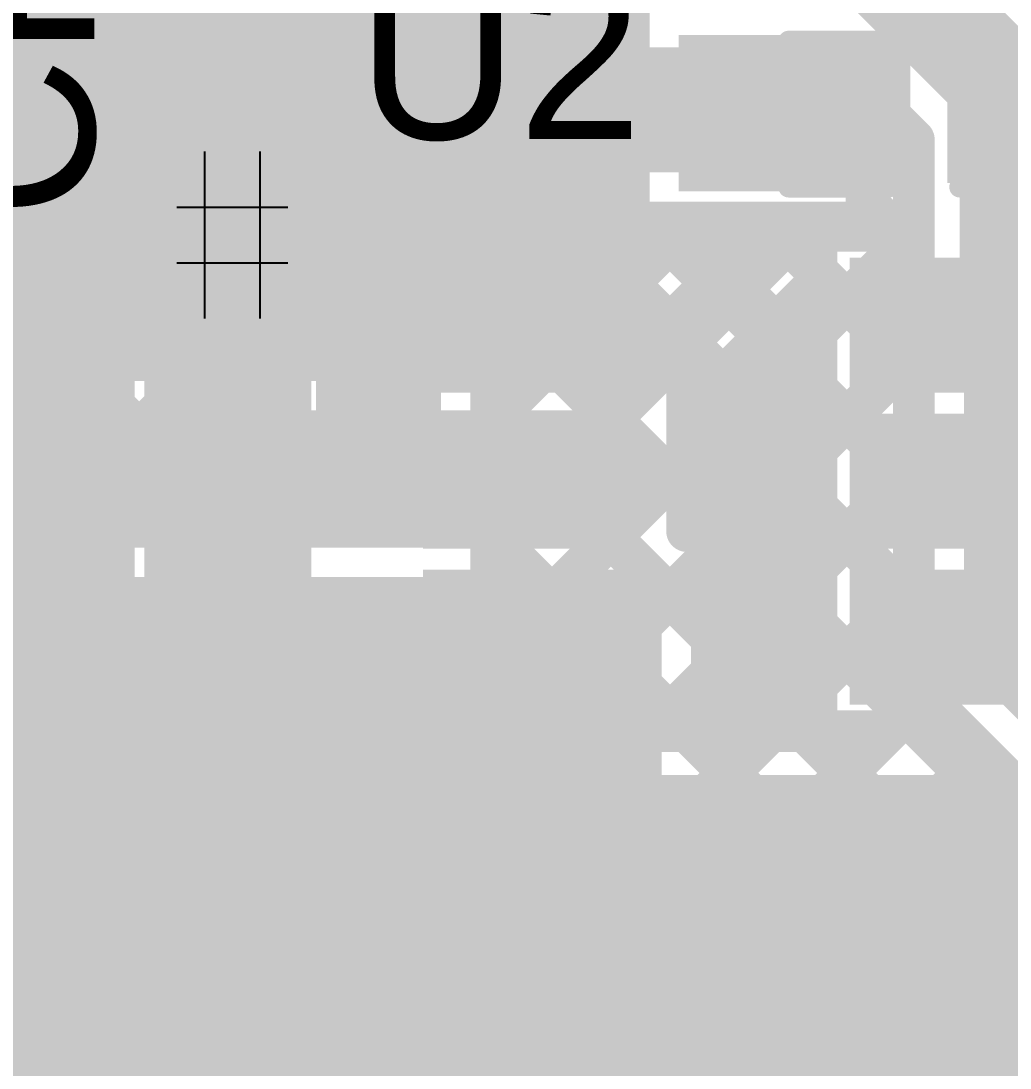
# Model space of a CAD drawing. Header units: millimetres. Extents: x 0.79 to 4.38, y 0.99 to 3.94.
# Drawn here: x 3.9173 to 4.1545, y 1.2727 to 1.5238 of the extents above; entities that cross this region are included whole.
import ezdxf

# ---------------------------------------------------------------- set-up
doc = ezdxf.new("R2010")
doc.units = ezdxf.units.MM
doc.header["$MEASUREMENT"] = 0
for name, color, linetype in [('BottomLayer', 5, 'Continuous'), ('MultiLayer', 9, 'Continuous'), ('TopLayer', 1, 'Continuous'), ('TopOverlay', 2, 'Continuous'), ('TopPaste', 8, 'Continuous'), ('TopSolder', 216, 'Continuous'), ('ViaHoleLayer', 16, 'Continuous')]:
    doc.layers.add(name, color=color, linetype=linetype)

# ---------------------------------------------------------------- blocks, each defined once
blk = doc.blocks.new('C__0402_55')
at = {"layer": 'TopLayer'}
for points in [[(-0.0095, -0.0125), (-0.0095, 0.0125), (-0.0275, -0.0125), (-0.0275, 0.0125)], [(0.0275, -0.0125), (0.0275, 0.0125), (0.0095, -0.0125), (0.0095, 0.0125)]]:
    blk.add_solid(points, dxfattribs=at)
at = {"layer": 'TopOverlay', "const_width": 0.005}
for points in [[(-0.0325, 0.0175), (-0.0325, -0.0175)], [(-0.0085, 0.0175), (-0.0325, 0.0175)], [(0.0325, 0.0175), (0.0085, 0.0175)], [(0.0325, 0.0175), (0.0325, -0.0175)], [(-0.0085, -0.0175), (-0.0325, -0.0175)], [(0.0325, -0.0175), (0.0085, -0.0175)]]:
    blk.add_lwpolyline(points, dxfattribs=at)
at = {"layer": 'TopOverlay', "const_width": 0.0025}
for points in [[(-0.03375, 0.0175, 1), (-0.03125, 0.0175, 1)], [(-0.03375, 0.0175, 1), (-0.03125, 0.0175, 1)], [(-0.00975, 0.0175, 1), (-0.00725, 0.0175, 1)], [(0.00725, 0.0175, 1), (0.00975, 0.0175, 1)], [(0.03125, 0.0175, 1), (0.03375, 0.0175, 1)], [(0.03125, 0.0175, 1), (0.03375, 0.0175, 1)], [(-0.03375, -0.0175, 1), (-0.03125, -0.0175, 1)], [(-0.03375, -0.0175, 1), (-0.03125, -0.0175, 1)], [(-0.00975, -0.0175, 1), (-0.00725, -0.0175, 1)], [(0.00725, -0.0175, 1), (0.00975, -0.0175, 1)], [(0.03125, -0.0175, 1), (0.03375, -0.0175, 1)], [(0.03125, -0.0175, 1), (0.03375, -0.0175, 1)]]:
    blk.add_lwpolyline(points, format="xyb", close=True, dxfattribs=at)
at = {"layer": 'TopPaste'}
for points in [[(-0.0095, -0.0125), (-0.0095, 0.0125), (-0.0275, -0.0125), (-0.0275, 0.0125)], [(0.0275, -0.0125), (0.0275, 0.0125), (0.0095, -0.0125), (0.0095, 0.0125)]]:
    blk.add_solid(points, dxfattribs=at)
at = {"layer": 'TopSolder'}
for points in [[(-0.0055, -0.0165), (-0.0055, 0.0165), (-0.0315, -0.0165), (-0.0315, 0.0165)], [(0.0315, -0.0165), (0.0315, 0.0165), (0.0055, -0.0165), (0.0055, 0.0165)]]:
    blk.add_solid(points, dxfattribs=at)
blk = doc.blocks.new('C__0402_56')
at = {"layer": 'TopLayer'}
for points in [[(-0.0095, -0.0125), (-0.0095, 0.0125), (-0.0275, -0.0125), (-0.0275, 0.0125)], [(0.0275, -0.0125), (0.0275, 0.0125), (0.0095, -0.0125), (0.0095, 0.0125)]]:
    blk.add_solid(points, dxfattribs=at)
at = {"layer": 'TopOverlay', "const_width": 0.005}
for points in [[(-0.0325, 0.0175), (-0.0325, -0.0175)], [(-0.0325, 0.0175), (-0.0085, 0.0175)], [(0.0085, 0.0175), (0.0325, 0.0175)], [(0.0325, 0.0175), (0.0325, -0.0175)], [(-0.0325, -0.0175), (-0.0085, -0.0175)], [(0.0085, -0.0175), (0.0325, -0.0175)]]:
    blk.add_lwpolyline(points, dxfattribs=at)
at = {"layer": 'TopOverlay', "const_width": 0.0025}
for points in [[(-0.03375, 0.0175, 1), (-0.03125, 0.0175, 1)], [(-0.03375, 0.0175, 1), (-0.03125, 0.0175, 1)], [(-0.00975, 0.0175, 1), (-0.00725, 0.0175, 1)], [(0.00725, 0.0175, 1), (0.00975, 0.0175, 1)], [(0.03125, 0.0175, 1), (0.03375, 0.0175, 1)], [(0.03125, 0.0175, 1), (0.03375, 0.0175, 1)], [(-0.03375, -0.0175, 1), (-0.03125, -0.0175, 1)], [(-0.03375, -0.0175, 1), (-0.03125, -0.0175, 1)], [(-0.00975, -0.0175, 1), (-0.00725, -0.0175, 1)], [(0.00725, -0.0175, 1), (0.00975, -0.0175, 1)], [(0.03125, -0.0175, 1), (0.03375, -0.0175, 1)], [(0.03125, -0.0175, 1), (0.03375, -0.0175, 1)]]:
    blk.add_lwpolyline(points, format="xyb", close=True, dxfattribs=at)
at = {"layer": 'TopPaste'}
for points in [[(-0.0095, -0.0125), (-0.0095, 0.0125), (-0.0275, -0.0125), (-0.0275, 0.0125)], [(0.0275, -0.0125), (0.0275, 0.0125), (0.0095, -0.0125), (0.0095, 0.0125)]]:
    blk.add_solid(points, dxfattribs=at)
at = {"layer": 'TopSolder'}
for points in [[(-0.0055, -0.0165), (-0.0055, 0.0165), (-0.0315, -0.0165), (-0.0315, 0.0165)], [(0.0315, -0.0165), (0.0315, 0.0165), (0.0055, -0.0165), (0.0055, 0.0165)]]:
    blk.add_solid(points, dxfattribs=at)
blk = doc.blocks.new('C__0603_85')
at = {"layer": 'TopLayer'}
for points in [[(-0.015, -0.0175), (-0.015, 0.0175), (-0.045, -0.0175), (-0.045, 0.0175)], [(0.045, -0.0175), (0.045, 0.0175), (0.015, -0.0175), (0.015, 0.0175)]]:
    blk.add_solid(points, dxfattribs=at)
at = {"layer": 'TopOverlay', "const_width": 0.01}
for points in [[(0.052, 0.024), (-0.052, 0.024)], [(-0.052, -0.024), (-0.052, 0.024)], [(0.052, -0.024), (0.052, 0.024)], [(0.052, -0.024), (-0.052, -0.024)]]:
    blk.add_lwpolyline(points, dxfattribs=at)
at = {"layer": 'TopOverlay', "const_width": 0.005}
for points in [[(-0.0545, 0.024, 1), (-0.0495, 0.024, 1)], [(-0.0545, 0.024, 1), (-0.0495, 0.024, 1)], [(0.0495, 0.024, 1), (0.0545, 0.024, 1)], [(0.0495, 0.024, 1), (0.0545, 0.024, 1)], [(-0.0545, -0.024, 1), (-0.0495, -0.024, 1)], [(-0.0545, -0.024, 1), (-0.0495, -0.024, 1)], [(0.0495, -0.024, 1), (0.0545, -0.024, 1)], [(0.0495, -0.024, 1), (0.0545, -0.024, 1)]]:
    blk.add_lwpolyline(points, format="xyb", close=True, dxfattribs=at)
at = {"layer": 'TopPaste'}
for points in [[(-0.015, -0.0175), (-0.015, 0.0175), (-0.045, -0.0175), (-0.045, 0.0175)], [(0.045, -0.0175), (0.045, 0.0175), (0.015, -0.0175), (0.015, 0.0175)]]:
    blk.add_solid(points, dxfattribs=at)
at = {"layer": 'TopSolder'}
for points in [[(-0.011, -0.0215), (-0.011, 0.0215), (-0.049, -0.0215), (-0.049, 0.0215)], [(0.049, -0.0215), (0.049, 0.0215), (0.011, -0.0215), (0.011, 0.0215)]]:
    blk.add_solid(points, dxfattribs=at)
blk = doc.blocks.new('TPS563201DDCR_98')
at = {"layer": 'TopLayer'}
for points in [[(-0.07323, 0.0252), (-0.02913, 0.0252), (-0.07323, 0.04961), (-0.02913, 0.04961)], [(0.02913, 0.0252), (0.07323, 0.0252), (0.02913, 0.04961), (0.07323, 0.04961)], [(-0.07323, -0.0122), (-0.02913, -0.0122), (-0.07323, 0.0122), (-0.02913, 0.0122)], [(0.02913, -0.0122), (0.07323, -0.0122), (0.02913, 0.0122), (0.07323, 0.0122)], [(-0.07323, -0.04961), (-0.02913, -0.04961), (-0.07323, -0.0252), (-0.02913, -0.0252)], [(0.02913, -0.04961), (0.07323, -0.04961), (0.02913, -0.0252), (0.07323, -0.0252)]]:
    blk.add_solid(points, dxfattribs=at)
at = {"layer": 'TopOverlay'}
for points, const_width in [([(-0.05434, 0.065, 1), (-0.06566, 0.065, 1)], 0.01), ([(-0.06816, 0.065, 1), (-0.06316, 0.065, 1)], 0.005), ([(-0.05684, 0.065, 1), (-0.05184, 0.065, 1)], 0.005), ([(-0.0325, 0.06, 1), (-0.0275, 0.06, 1)], 0.005), ([(0.0315, 0.06, 1), (0.0365, 0.06, 1)], 0.005), ([(-0.0325, -0.06, 1), (-0.0275, -0.06, 1)], 0.005), ([(0.0285, -0.06, 1), (0.0335, -0.06, 1)], 0.005)]:
    blk.add_lwpolyline(points, format="xyb", close=True, dxfattribs=dict(at, const_width=const_width))
at = {"layer": 'TopOverlay', "const_width": 0.01}
for points in [[(-0.03, 0.06), (0.034, 0.06)], [(-0.03, -0.06), (0.031, -0.06)]]:
    blk.add_lwpolyline(points, dxfattribs=at)
at = {"layer": 'TopPaste'}
for points in [[(-0.07323, 0.0252), (-0.02913, 0.0252), (-0.07323, 0.04961), (-0.02913, 0.04961)], [(0.02913, 0.0252), (0.07323, 0.0252), (0.02913, 0.04961), (0.07323, 0.04961)], [(-0.07323, -0.0122), (-0.02913, -0.0122), (-0.07323, 0.0122), (-0.02913, 0.0122)], [(0.02913, -0.0122), (0.07323, -0.0122), (0.02913, 0.0122), (0.07323, 0.0122)], [(-0.07323, -0.04961), (-0.02913, -0.04961), (-0.07323, -0.0252), (-0.02913, -0.0252)], [(0.02913, -0.04961), (0.07323, -0.04961), (0.02913, -0.0252), (0.07323, -0.0252)]]:
    blk.add_solid(points, dxfattribs=at)
at = {"layer": 'TopSolder'}
for points in [[(-0.07723, 0.0212), (-0.02513, 0.0212), (-0.07723, 0.05361), (-0.02513, 0.05361)], [(0.02513, 0.0212), (0.07723, 0.0212), (0.02513, 0.05361), (0.07723, 0.05361)], [(-0.07723, -0.0162), (-0.02513, -0.0162), (-0.07723, 0.0162), (-0.02513, 0.0162)], [(0.02513, -0.0162), (0.07723, -0.0162), (0.02513, 0.0162), (0.07723, 0.0162)], [(-0.07723, -0.05361), (-0.02513, -0.05361), (-0.07723, -0.0212), (-0.02513, -0.0212)], [(0.02513, -0.05361), (0.07723, -0.05361), (0.02513, -0.0212), (0.07723, -0.0212)]]:
    blk.add_solid(points, dxfattribs=at)

msp = doc.modelspace()

# ---------------------------------------------------------------- linework, layer by layer
at = {"layer": 'BottomLayer'}
for points, const_width in [([(4.12444, 1.537), (4.15594, 1.5055)], 0.025), ([(4.15594, 1.3745), (4.15594, 1.5055)], 0.025), ([(4.12006, 1.50673), (4.13144, 1.49535)], 0.01), ([(4.12006, 1.4755), (4.12006, 1.50673)], 0.01), ([(4.12006, 1.48962), (4.12862, 1.49818)], 0.01), ([(4.13144, 1.3745), (4.13144, 1.49535)], 0.01), ([(4.12006, 1.48023), (4.13144, 1.46884)], 0.01), ([(4.03006, 1.4755), (4.12006, 1.4755)], 0.01), ([(4.03006, 1.39962), (4.10594, 1.4755)], 0.01), ([(4.03006, 1.45619), (4.04937, 1.4755)], 0.01), ([(4.03006, 1.4425), (4.03006, 1.4755)], 0.01), ([(4.03006, 1.4279), (4.07766, 1.4755)], 0.01), ([(4.03993, 1.4755), (4.13144, 1.38399)], 0.01), ([(4.06822, 1.4755), (4.13144, 1.41227)], 0.01), ([(4.0965, 1.4755), (4.13144, 1.44056)], 0.01), ([(3.68472, 1.026), (4.13144, 1.47272)], 0.01), ([(4.03006, 1.45709), (4.26923, 1.21792)], 0.01), ([(3.71301, 1.026), (4.13144, 1.44443)], 0.01), ([(4.03006, 1.3855), (4.03006, 1.4425)], 0.01), ([(4.03006, 1.3855), (4.03006, 1.4425)], 0.01), ([(4.03006, 1.4288), (4.23645, 1.22241)], 0.01), ([(3.74129, 1.026), (4.13144, 1.41615)], 0.01), ([(4.03006, 1.40052), (4.21141, 1.21917)], 0.01), ([(3.76958, 1.026), (4.13144, 1.38787)], 0.01), ([(3.57159, 1.026), (3.93109, 1.3855)], 0.01), ([(3.59987, 1.026), (3.95937, 1.3855)], 0.01), ([(3.62816, 1.026), (3.98766, 1.3855)], 0.01), ([(3.65644, 1.026), (4.01594, 1.3855)], 0.01), ([(3.81981, 1.3845), (4.13704, 1.06727)], 0.01), ([(3.84809, 1.3845), (4.12781, 1.10478)], 0.01), ([(3.85694, 1.3855), (3.97606, 1.3855)], 0.01), ([(3.87538, 1.3855), (4.12932, 1.13156)], 0.01), ([(3.90366, 1.3855), (4.13567, 1.15349)], 0.01), ([(3.93195, 1.3855), (4.14536, 1.17209)], 0.01), ([(3.96023, 1.3855), (4.15781, 1.18792)], 0.01), ([(3.97606, 1.3855), (4.03006, 1.3855)], 0.01), ([(3.97606, 1.3855), (4.03006, 1.3855)], 0.01), ([(3.98851, 1.3855), (4.17285, 1.20116)], 0.01), ([(4.0168, 1.3855), (4.19057, 1.21172)], 0.01), ([(4.15594, 1.3745), (4.18276, 1.34768)], 0.025), ([(3.79786, 1.026), (4.1345, 1.36264)], 0.01), ([(4.13864, 1.35715), (4.16541, 1.33038)], 0.01), ([(3.82615, 1.026), (4.14797, 1.34782)], 0.01), ([(3.85443, 1.026), (4.16211, 1.33368)], 0.01), ([(3.88271, 1.026), (4.18005, 1.32333)], 0.01), ([(3.911, 1.026), (4.20818, 1.32318)], 0.01)]:
    msp.add_lwpolyline(points, dxfattribs=dict(at, const_width=const_width))
for points, const_width in [([(4.14969, 1.5055, 1), (4.16219, 1.5055, 1)], 0.0125), ([(4.14969, 1.5055, 1), (4.16219, 1.5055, 1)], 0.0125), ([(4.08516, 1.50266, 1), (4.09697, 1.50266, 1)], 0.01181), ([(4.11756, 1.50673, 1), (4.12256, 1.50673, 1)], 0.005), ([(4.11756, 1.50673, 1), (4.12256, 1.50673, 1)], 0.005), ([(4.12612, 1.49818, 1), (4.13112, 1.49818, 1)], 0.005), ([(4.12894, 1.49535, 1), (4.13394, 1.49535, 1)], 0.005), ([(4.12894, 1.49535, 1), (4.13394, 1.49535, 1)], 0.005), ([(4.11756, 1.48962, 1), (4.12256, 1.48962, 1)], 0.005), ([(4.11756, 1.48023, 1), (4.12256, 1.48023, 1)], 0.005), ([(4.02756, 1.4755, 1), (4.03256, 1.4755, 1)], 0.005), ([(4.02756, 1.4755, 1), (4.03256, 1.4755, 1)], 0.005), ([(4.03743, 1.4755, 1), (4.04243, 1.4755, 1)], 0.005), ([(4.04687, 1.4755, 1), (4.05187, 1.4755, 1)], 0.005), ([(4.06572, 1.4755, 1), (4.07072, 1.4755, 1)], 0.005), ([(4.07516, 1.4755, 1), (4.08016, 1.4755, 1)], 0.005), ([(4.094, 1.4755, 1), (4.099, 1.4755, 1)], 0.005), ([(4.10344, 1.4755, 1), (4.10844, 1.4755, 1)], 0.005), ([(4.11756, 1.4755, 1), (4.12256, 1.4755, 1)], 0.005), ([(4.11756, 1.4755, 1), (4.12256, 1.4755, 1)], 0.005), ([(4.12894, 1.47272, 1), (4.13394, 1.47272, 1)], 0.005), ([(4.12894, 1.46884, 1), (4.13394, 1.46884, 1)], 0.005), ([(4.02756, 1.45709, 1), (4.03256, 1.45709, 1)], 0.005), ([(4.02756, 1.45619, 1), (4.03256, 1.45619, 1)], 0.005), ([(4.12894, 1.44443, 1), (4.13394, 1.44443, 1)], 0.005), ([(4.02756, 1.4425, 1), (4.03256, 1.4425, 1)], 0.005), ([(4.02756, 1.4425, 1), (4.03256, 1.4425, 1)], 0.005), ([(4.02756, 1.4425, 1), (4.03256, 1.4425, 1)], 0.005), ([(4.12894, 1.44056, 1), (4.13394, 1.44056, 1)], 0.005), ([(4.02756, 1.4288, 1), (4.03256, 1.4288, 1)], 0.005), ([(4.02756, 1.4279, 1), (4.03256, 1.4279, 1)], 0.005), ([(3.99516, 1.4145, 1), (4.00697, 1.4145, 1)], 0.01181), ([(4.12894, 1.41615, 1), (4.13394, 1.41615, 1)], 0.005), ([(4.12894, 1.41227, 1), (4.13394, 1.41227, 1)], 0.005), ([(4.02756, 1.40052, 1), (4.03256, 1.40052, 1)], 0.005), ([(4.02756, 1.39962, 1), (4.03256, 1.39962, 1)], 0.005), ([(4.12894, 1.38787, 1), (4.13394, 1.38787, 1)], 0.005), ([(3.92859, 1.3855, 1), (3.93359, 1.3855, 1)], 0.005), ([(3.92945, 1.3855, 1), (3.93445, 1.3855, 1)], 0.005), ([(3.95687, 1.3855, 1), (3.96187, 1.3855, 1)], 0.005), ([(3.95773, 1.3855, 1), (3.96273, 1.3855, 1)], 0.005), ([(3.97356, 1.3855, 1), (3.97856, 1.3855, 1)], 0.005), ([(3.97356, 1.3855, 1), (3.97856, 1.3855, 1)], 0.005), ([(3.97356, 1.3855, 1), (3.97856, 1.3855, 1)], 0.005), ([(3.98516, 1.3855, 1), (3.99016, 1.3855, 1)], 0.005), ([(3.98601, 1.3855, 1), (3.99101, 1.3855, 1)], 0.005), ([(4.01344, 1.3855, 1), (4.01844, 1.3855, 1)], 0.005), ([(4.0143, 1.3855, 1), (4.0193, 1.3855, 1)], 0.005), ([(4.02756, 1.3855, 1), (4.03256, 1.3855, 1)], 0.005), ([(4.02756, 1.3855, 1), (4.03256, 1.3855, 1)], 0.005), ([(4.02756, 1.3855, 1), (4.03256, 1.3855, 1)], 0.005), ([(4.02756, 1.3855, 1), (4.03256, 1.3855, 1)], 0.005), ([(4.12894, 1.38399, 1), (4.13394, 1.38399, 1)], 0.005), ([(4.14969, 1.3745, 1), (4.16219, 1.3745, 1)], 0.0125), ([(4.14969, 1.3745, 1), (4.16219, 1.3745, 1)], 0.0125), ([(4.12894, 1.3745, 1), (4.13394, 1.3745, 1)], 0.005), ([(4.12894, 1.3745, 1), (4.13394, 1.3745, 1)], 0.005), ([(4.12894, 1.3745, 1), (4.13394, 1.3745, 1)], 0.005), ([(4.132, 1.36264, 1), (4.137, 1.36264, 1)], 0.005), ([(4.13612, 1.35718, 1), (4.14112, 1.35718, 1)], 0.005), ([(4.13614, 1.35715, 1), (4.14114, 1.35715, 1)], 0.005), ([(4.13614, 1.35715, 1), (4.14114, 1.35715, 1)], 0.005), ([(4.14547, 1.34782, 1), (4.15047, 1.34782, 1)], 0.005)]:
    msp.add_lwpolyline(points, format="xyb", close=True, dxfattribs=dict(at, const_width=const_width))
at = {"layer": 'BottomLayer', "const_width": 0.01}
for points in [[(4.13864, 1.35715, -0.199267), (4.13144, 1.3745)], [(4.13862, 1.35718, -0.198912), (4.13144, 1.3745)]]:
    msp.add_lwpolyline(points, format="xyb", dxfattribs=at)
at = {"layer": 'BottomLayer'}
for points in [[(3.98806, 1.3975), (4.01806, 1.3975), (3.98806, 1.5175), (4.01806, 1.5175)], [(3.98806, 1.5175), (3.98806, 1.4875), (4.10806, 1.5175), (4.10806, 1.4875)], [(3.68694, 1.3975), (4.01806, 1.3975), (3.68694, 1.4305), (4.01806, 1.4305)]]:
    msp.add_solid(points, dxfattribs=at)
at = {"layer": 'MultiLayer', "const_width": 0.01181}
for points in [[(4.08516, 1.50266, 1), (4.09697, 1.50266, 1)], [(3.99516, 1.4145, 1), (4.00697, 1.4145, 1)]]:
    msp.add_lwpolyline(points, format="xyb", close=True, dxfattribs=at)
at = {"layer": 'TopLayer'}
for points, const_width in [([(3.82886, 1.43602), (4.18985, 1.797)], 0.01), ([(3.82886, 1.41056), (4.20203, 1.78373)], 0.01), ([(3.85376, 1.41), (4.21272, 1.76896)], 0.01), ([(3.87921, 1.41), (4.20063, 1.73142)], 0.01), ([(3.90417, 1.4095), (4.20137, 1.7067)], 0.01), ([(3.92962, 1.4095), (4.21147, 1.69135)], 0.01), ([(3.93994, 1.63489), (4.06306, 1.51177)], 0.01), ([(3.93994, 1.60943), (4.06306, 1.48631)], 0.01), ([(3.82959, 1.5925), (3.97959, 1.4425)], 0.01), ([(3.85505, 1.5925), (4.00505, 1.4425)], 0.01), ([(3.88051, 1.5925), (4.03051, 1.4425)], 0.01), ([(3.91246, 1.586), (4.05596, 1.4425)], 0.01), ([(3.93792, 1.586), (4.10808, 1.41584)], 0.01), ([(3.82886, 1.56778), (3.97606, 1.42058)], 0.01), ([(3.82886, 1.54232), (3.95768, 1.4135)], 0.01), ([(4.06306, 1.471), (4.06306, 1.5325)], 0.01), ([(3.82886, 1.51686), (3.93622, 1.4095)], 0.01), ([(3.82886, 1.51686), (3.93623, 1.4095)], 0.01), ([(3.98808, 1.4425), (4.06306, 1.51748)], 0.01), ([(4.01354, 1.4425), (4.06306, 1.49202)], 0.01), ([(4.03899, 1.4425), (4.06749, 1.471)], 0.01), ([(4.06306, 1.471), (4.10808, 1.471)], 0.01), ([(4.06445, 1.4425), (4.09295, 1.471)], 0.01), ([(4.07837, 1.471), (4.10808, 1.4413)], 0.01), ([(4.10383, 1.471), (4.10808, 1.46675)], 0.01), ([(4.10808, 1.4377), (4.10808, 1.471)], 0.01), ([(4.07706, 1.42966), (4.10808, 1.46067)], 0.01), ([(3.97606, 1.4425), (4.07706, 1.4425)], 0.01), ([(3.97606, 1.4135), (3.97606, 1.4425)], 0.01), ([(4.07706, 1.4015), (4.07706, 1.4425)], 0.01), ([(4.10808, 1.4267), (4.10808, 1.4377)], 0.01), ([(4.10808, 1.4267), (4.10808, 1.4377)], 0.01), ([(4.07706, 1.4042), (4.10808, 1.43522)], 0.01), ([(3.95908, 1.4135), (3.97606, 1.43048)], 0.01), ([(4.10808, 1.4003), (4.10808, 1.4267)], 0.01), ([(4.07706, 1.4214), (4.10808, 1.39039)], 0.01), ([(4.14212, 1.4135), (4.16994, 1.4135)], 0.012), ([(3.94244, 1.4135), (3.97606, 1.4135)], 0.01), ([(3.94244, 1.4095), (3.94244, 1.4135)], 0.01), ([(3.88612, 1.4095), (3.94244, 1.4095)], 0.01), ([(4.083, 1.38469), (4.10808, 1.40976)], 0.01), ([(4.07706, 1.4015), (4.08194, 1.4015)], 0.01), ([(4.08194, 1.3935), (4.08194, 1.4015)], 0.01), ([(4.10808, 1.3893), (4.10808, 1.4003)], 0.01), ([(4.10808, 1.3893), (4.10808, 1.4003)], 0.01), ([(4.083, 1.355), (4.083, 1.3935)], 0.01), ([(4.083, 1.39001), (4.10808, 1.36493)], 0.01), ([(4.10808, 1.355), (4.10808, 1.3893)], 0.01), ([(4.03976, 1.32124), (4.03976, 1.3761)], 0.025), ([(4.083, 1.35923), (4.10808, 1.38431)], 0.01), ([(4.14212, 1.3761), (4.20645, 1.3761)], 0.02), ([(4.083, 1.36455), (4.09255, 1.355)], 0.01), ([(4.10423, 1.355), (4.10808, 1.35885)], 0.01), ([(4.083, 1.355), (4.10808, 1.355)], 0.01), ([(4.03976, 1.32124), (4.059, 1.302)], 0.025), ([(4.059, 1.302), (4.296, 1.302)], 0.025)]:
    msp.add_lwpolyline(points, dxfattribs=dict(at, const_width=const_width))
for points, const_width in [([(4.06056, 1.51748, 1), (4.06556, 1.51748, 1)], 0.005), ([(4.06056, 1.51177, 1), (4.06556, 1.51177, 1)], 0.005), ([(4.08516, 1.50266, 1), (4.09697, 1.50266, 1)], 0.01181), ([(4.06056, 1.49202, 1), (4.06556, 1.49202, 1)], 0.005), ([(4.06056, 1.48631, 1), (4.06556, 1.48631, 1)], 0.005), ([(4.06056, 1.471, 1), (4.06556, 1.471, 1)], 0.005), ([(4.06056, 1.471, 1), (4.06556, 1.471, 1)], 0.005), ([(4.06499, 1.471, 1), (4.06999, 1.471, 1)], 0.005), ([(4.07587, 1.471, 1), (4.08087, 1.471, 1)], 0.005), ([(4.09045, 1.471, 1), (4.09545, 1.471, 1)], 0.005), ([(4.10133, 1.471, 1), (4.10633, 1.471, 1)], 0.005), ([(4.10558, 1.471, 1), (4.11058, 1.471, 1)], 0.005), ([(4.10558, 1.471, 1), (4.11058, 1.471, 1)], 0.005), ([(4.10558, 1.46675, 1), (4.11058, 1.46675, 1)], 0.005), ([(4.10558, 1.46067, 1), (4.11058, 1.46067, 1)], 0.005), ([(3.97356, 1.4425, 1), (3.97856, 1.4425, 1)], 0.005), ([(3.97356, 1.4425, 1), (3.97856, 1.4425, 1)], 0.005), ([(3.97709, 1.4425, 1), (3.98209, 1.4425, 1)], 0.005), ([(3.98558, 1.4425, 1), (3.99058, 1.4425, 1)], 0.005), ([(4.00255, 1.4425, 1), (4.00755, 1.4425, 1)], 0.005), ([(4.01104, 1.4425, 1), (4.01604, 1.4425, 1)], 0.005), ([(4.02801, 1.4425, 1), (4.03301, 1.4425, 1)], 0.005), ([(4.03649, 1.4425, 1), (4.04149, 1.4425, 1)], 0.005), ([(4.05346, 1.4425, 1), (4.05846, 1.4425, 1)], 0.005), ([(4.06195, 1.4425, 1), (4.06695, 1.4425, 1)], 0.005), ([(4.07456, 1.4425, 1), (4.07956, 1.4425, 1)], 0.005), ([(4.07456, 1.4425, 1), (4.07956, 1.4425, 1)], 0.005), ([(4.10558, 1.4413, 1), (4.11058, 1.4413, 1)], 0.005), ([(4.10558, 1.4377, 1), (4.11058, 1.4377, 1)], 0.005), ([(4.10558, 1.4377, 1), (4.11058, 1.4377, 1)], 0.005), ([(4.10558, 1.4377, 1), (4.11058, 1.4377, 1)], 0.005), ([(4.10558, 1.43522, 1), (4.11058, 1.43522, 1)], 0.005), ([(3.97356, 1.43048, 1), (3.97856, 1.43048, 1)], 0.005), ([(4.07456, 1.42966, 1), (4.07956, 1.42966, 1)], 0.005), ([(4.10558, 1.4267, 1), (4.11058, 1.4267, 1)], 0.005), ([(4.10558, 1.4267, 1), (4.11058, 1.4267, 1)], 0.005), ([(4.10558, 1.4267, 1), (4.11058, 1.4267, 1)], 0.005), ([(3.99516, 1.4145, 1), (4.00697, 1.4145, 1)], 0.01181), ([(4.07456, 1.4214, 1), (4.07956, 1.4214, 1)], 0.005), ([(3.97356, 1.42058, 1), (3.97856, 1.42058, 1)], 0.005), ([(4.10558, 1.41584, 1), (4.11058, 1.41584, 1)], 0.005), ([(4.13912, 1.4135, 1), (4.14512, 1.4135, 1)], 0.006), ([(3.93994, 1.4135, 1), (3.94494, 1.4135, 1)], 0.005), ([(3.93994, 1.4135, 1), (3.94494, 1.4135, 1)], 0.005), ([(3.95518, 1.4135, 1), (3.96018, 1.4135, 1)], 0.005), ([(3.95658, 1.4135, 1), (3.96158, 1.4135, 1)], 0.005), ([(3.97356, 1.4135, 1), (3.97856, 1.4135, 1)], 0.005), ([(3.97356, 1.4135, 1), (3.97856, 1.4135, 1)], 0.005), ([(3.92712, 1.4095, 1), (3.93212, 1.4095, 1)], 0.005), ([(3.93372, 1.4095, 1), (3.93872, 1.4095, 1)], 0.005), ([(3.93373, 1.4095, 1), (3.93873, 1.4095, 1)], 0.005), ([(3.93994, 1.4095, 1), (3.94494, 1.4095, 1)], 0.005), ([(3.93994, 1.4095, 1), (3.94494, 1.4095, 1)], 0.005), ([(4.10558, 1.40976, 1), (4.11058, 1.40976, 1)], 0.005), ([(4.07456, 1.4042, 1), (4.07956, 1.4042, 1)], 0.005), ([(4.07456, 1.4015, 1), (4.07956, 1.4015, 1)], 0.005), ([(4.07456, 1.4015, 1), (4.07956, 1.4015, 1)], 0.005), ([(4.07944, 1.4015, 1), (4.08444, 1.4015, 1)], 0.005), ([(4.07944, 1.4015, 1), (4.08444, 1.4015, 1)], 0.005), ([(4.10558, 1.4003, 1), (4.11058, 1.4003, 1)], 0.005), ([(4.10558, 1.4003, 1), (4.11058, 1.4003, 1)], 0.005), ([(4.10558, 1.4003, 1), (4.11058, 1.4003, 1)], 0.005), ([(4.07944, 1.3935, 1), (4.08444, 1.3935, 1)], 0.005), ([(4.0805, 1.3935, 1), (4.0855, 1.3935, 1)], 0.005), ([(4.0805, 1.39001, 1), (4.0855, 1.39001, 1)], 0.005), ([(4.10558, 1.39039, 1), (4.11058, 1.39039, 1)], 0.005), ([(4.10558, 1.3893, 1), (4.11058, 1.3893, 1)], 0.005), ([(4.10558, 1.3893, 1), (4.11058, 1.3893, 1)], 0.005), ([(4.10558, 1.3893, 1), (4.11058, 1.3893, 1)], 0.005), ([(4.03351, 1.3761, 1), (4.04601, 1.3761, 1)], 0.0125), ([(4.0805, 1.38469, 1), (4.0855, 1.38469, 1)], 0.005), ([(4.10558, 1.38431, 1), (4.11058, 1.38431, 1)], 0.005), ([(4.13712, 1.3761, 1), (4.14712, 1.3761, 1)], 0.01), ([(4.0805, 1.36455, 1), (4.0855, 1.36455, 1)], 0.005), ([(4.10558, 1.36493, 1), (4.11058, 1.36493, 1)], 0.005), ([(4.0805, 1.35923, 1), (4.0855, 1.35923, 1)], 0.005), ([(4.10558, 1.35885, 1), (4.11058, 1.35885, 1)], 0.005), ([(4.0805, 1.355, 1), (4.0855, 1.355, 1)], 0.005), ([(4.0805, 1.355, 1), (4.0855, 1.355, 1)], 0.005), ([(4.09005, 1.355, 1), (4.09505, 1.355, 1)], 0.005), ([(4.10173, 1.355, 1), (4.10673, 1.355, 1)], 0.005), ([(4.10558, 1.355, 1), (4.11058, 1.355, 1)], 0.005), ([(4.10558, 1.355, 1), (4.11058, 1.355, 1)], 0.005), ([(4.03351, 1.32124, 1), (4.04601, 1.32124, 1)], 0.0125), ([(4.03351, 1.32124, 1), (4.04601, 1.32124, 1)], 0.0125), ([(4.05275, 1.302, 1), (4.06525, 1.302, 1)], 0.0125), ([(4.05275, 1.302, 1), (4.06525, 1.302, 1)], 0.0125)]:
    msp.add_lwpolyline(points, format="xyb", close=True, dxfattribs=dict(at, const_width=const_width))
for points in [[(3.829, 1.4375), (4.06394, 1.4375), (3.829, 1.5895), (4.06394, 1.5895)], [(4.07506, 1.483), (4.13056, 1.483), (4.07506, 1.5205), (4.13056, 1.5205)], [(4.14244, 1.4385), (4.16494, 1.4385), (4.14244, 1.519), (4.16494, 1.519)], [(3.95494, 1.4325), (3.97794, 1.4325), (3.95494, 1.4415), (3.97794, 1.4415)], [(3.98806, 1.3975), (4.06506, 1.3975), (3.98806, 1.4305), (4.06506, 1.4305)], [(3.55702, 1.3485), (4.06994, 1.3485), (3.55702, 1.3895), (4.06994, 1.3895)], [(3.4911, 1.21186), (4.071, 1.21186), (3.4911, 1.3815), (4.071, 1.3815)], [(4.059, 1.211), (4.18276, 1.211), (4.059, 1.343), (4.18276, 1.343)]]:
    msp.add_solid(points, dxfattribs=at)
at = {"layer": 'TopOverlay'}
for p, q in [((3.96134, 1.4925), (3.96134, 1.45251)), ((3.97467, 1.45251), (3.97467, 1.4925)), ((3.95467, 1.47917), (3.98133, 1.47917)), ((3.95467, 1.46584), (3.97467, 1.46584)), ((3.97467, 1.46584), (3.98133, 1.46584))]:
    msp.add_line(p, q, dxfattribs=at)
at = {"layer": 'ViaHoleLayer', "const_width": 0.00591}
for points in [[(4.08811, 1.50266, 1), (4.09401, 1.50266, 1)], [(3.99811, 1.4145, 1), (4.00401, 1.4145, 1)]]:
    msp.add_lwpolyline(points, format="xyb", close=True, dxfattribs=at)

# ---------------------------------------------------------------- block references
for name, p, rotation in [('C__0402_55', (4.13394, 1.5015), 180), ('TPS563201DDCR_98', (4.09094, 1.4135), 360), ('C__0603_85', (3.91562, 1.4125), 270), ('C__0402_56', (3.96694, 1.411), 90)]:
    msp.add_blockref(name, p, dxfattribs=dict(rotation=rotation))

# ---------------------------------------------------------------- texts
at = {"layer": 'TopOverlay'}
msp.add_text('CF2', height=0.04, rotation=90, dxfattribs=at).set_placement((3.93494, 1.4765))
msp.add_text('U2', height=0.04, dxfattribs=at).set_placement((3.99794, 1.4955))

doc.saveas('drawing.dxf')
